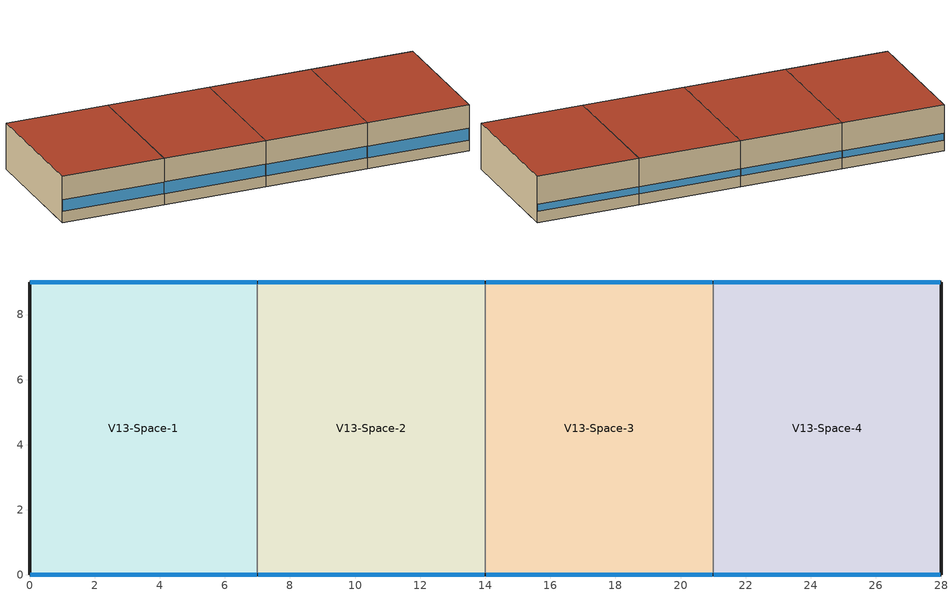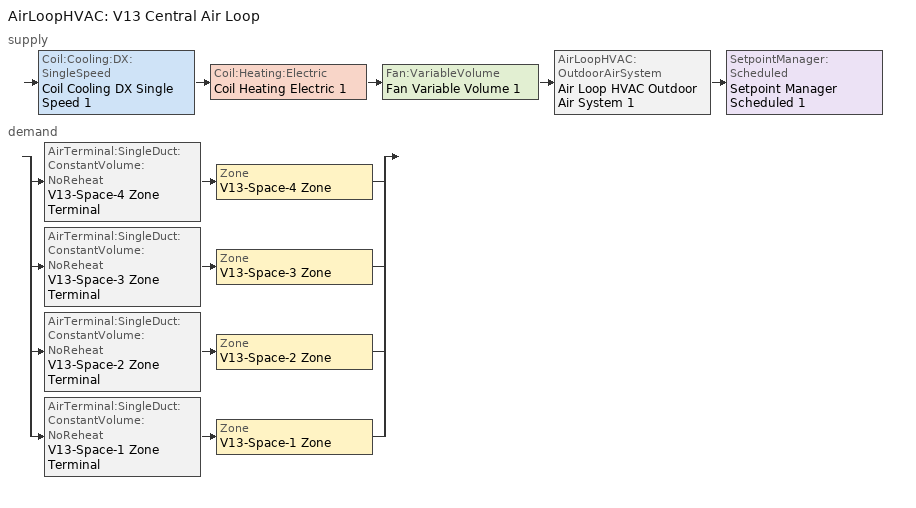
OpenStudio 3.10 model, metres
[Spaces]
V13-Space-1
 floor ground: 0,0 0,9 7,9 7,0 z0
 wall outside (V13WallInit): 7,9 0,9 0,0 7,0 z0:3.2
 wall to V13-Space-2: 7,0 7,9 z0:3.2
 window (V13WindowInit): 6.97,9 0.03,9 z0.76:1.25; 0.03,0 6.97,0 z0.76:1.57
 roof outside (V13RoofInit): 7,0 7,9 0,9 0,0 z3.2
V13-Space-2
 floor ground: 7,0 7,9 14,9 14,0 z0
 wall outside (V13WallInit): 14,9 7,9 / 7,0 14,0 z0:3.2
 wall to V13-Space-3: 14,0 14,9 z0:3.2
 window (V13WindowInit): 13.97,9 7.03,9 z0.76:1.25; 7.03,0 13.97,0 z0.76:1.57
 roof outside (V13RoofInit): 14,0 14,9 7,9 7,0 z3.2
V13-Space-3
 floor ground: 14,0 14,9 21,9 21,0 z0
 wall outside (V13WallInit): 21,9 14,9 / 14,0 21,0 z0:3.2
 wall to V13-Space-4: 21,0 21,9 z0:3.2
 window (V13WindowInit): 20.97,9 14.03,9 z0.76:1.25; 14.03,0 20.97,0 z0.76:1.57
 roof outside (V13RoofInit): 21,0 21,9 14,9 14,0 z3.2
V13-Space-4
 floor ground: 21,0 21,9 28,9 28,0 z0
 wall outside (V13WallInit): 21,0 28,0 28,9 21,9 z0:3.2
 window (V13WindowInit): 21.03,0 27.97,0 z0.76:1.57; 27.97,9 21.03,9 z0.76:1.25
 roof outside (V13RoofInit): 28,0 28,9 21,9 21,0 z3.2
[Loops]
AirLoopHVAC 'V13 Central Air Loop'
 supply: Coil:Cooling:DX:SingleSpeed 'Coil Cooling DX Single Speed 1' > Coil:Heating:Electric 'Coil Heating Electric 1' > Fan:VariableVolume 'Fan Variable Volume 1' > AirLoopHVAC:OutdoorAirSystem 'Air Loop HVAC Outdoor Air System 1' > SetpointManager:Scheduled 'Setpoint Manager Scheduled 1'
 demand: split
  | AirTerminal:SingleDuct:ConstantVolume:NoReheat 'V13-Space-4 Zone Terminal' > Zone 'V13-Space-4 Zone'
  | AirTerminal:SingleDuct:ConstantVolume:NoReheat 'V13-Space-3 Zone Terminal' > Zone 'V13-Space-3 Zone'
  | AirTerminal:SingleDuct:ConstantVolume:NoReheat 'V13-Space-2 Zone Terminal' > Zone 'V13-Space-2 Zone'
  | AirTerminal:SingleDuct:ConstantVolume:NoReheat 'V13-Space-1 Zone Terminal' > Zone 'V13-Space-1 Zone'
[Material] Roughness=MediumSmooth; Thickness {m}=0.16; Density {kg/m3}=800; Specific Heat {J/kg-K}=900
Name | Conductivity {W/m-K}
V13WallInit Material | 0.8
V13RoofInit Material | 0.45
[Construction]
V13WallInit: V13WallInit Material
V13RoofInit: V13RoofInit Material
V13WindowInit: V13WindowInit Glazing
[WindowMaterial:SimpleGlazingSystem]
V13WindowInit Glazing: U-Factor {W/m2-K}=3.2; Solar Heat Gain Coefficient=0.4; Visible Transmittance=0.6
[BuildingStory]
Story 1: Nominal Z Coordinate {m}=0
[Space] Building Story=Story 1
Name | Thermal Zone
V13-Space-1 | V13-Space-1 Zone
V13-Space-2 | V13-Space-2 Zone
V13-Space-3 | V13-Space-3 Zone
V13-Space-4 | V13-Space-4 Zone
[ThermalZone] Use Ideal Air Loads=No
Name | Thermostat
V13-Space-1 Zone | V13-Space-1 Thermostat
V13-Space-2 Zone | V13-Space-2 Thermostat
V13-Space-3 Zone | V13-Space-3 Thermostat
V13-Space-4 Zone | V13-Space-4 Thermostat
[Sizing:Zone] Zone Cooling Design Supply Air Temperature Input Method=SupplyAirTemperature; Zone Cooling Design Supply Air Temperature {C}=14; Zone Cooling Design Supply Air Temperature Difference {deltaC}=11.11; Zone Heating Design Supply Air Temperature Input Method=SupplyAirTemperature; Zone Heating Design Supply Air Temperature {C}=40; Zone Heating Design Supply Air Temperature Difference {deltaC}=11.11; Zone Cooling Design Supply Air Humidity Ratio {kg-H2O/kg-air}=0.0085; Zone Heating Design Supply Air Humidity Ratio {kg-H2O/kg-air}=0.008; Cooling Design Air Flow Method=DesignDay; Heating Design Air Flow Method=DesignDay; Account for Dedicated Outdoor Air System=No; Dedicated Outdoor Air System Control Strategy=NeutralSupplyAir; Dedicated Outdoor Air Low Setpoint Temperature for Design {C}=autosize; Dedicated Outdoor Air High Setpoint Temperature for Design {C}=autosize; Zone Load Sizing Method=Sensible Load Only No Latent Load; Zone Latent Cooling Design Supply Air Humidity Ratio Input Method=HumidityRatioDifference; Zone Cooling Design Supply Air Humidity Ratio Difference {kgWater/kgDryAir}=0.005; Zone Latent Heating Design Supply Air Humidity Ratio Input Method=HumidityRatioDifference; Zone Humidification Design Supply Air Humidity Ratio Difference {kgWater/kgDryAir}=0.005; Sizing Option=Coincident
V13-Space-1 Zone; V13-Space-2 Zone; V13-Space-3 Zone; V13-Space-4 Zone
[Zone equipment]
V13-Space-1 Zone: V13-Space-1 Zone Terminal
V13-Space-2 Zone: V13-Space-2 Zone Terminal
V13-Space-3 Zone: V13-Space-3 Zone Terminal
V13-Space-4 Zone: V13-Space-4 Zone Terminal
[ThermostatSetpoint:DualSetpoint]
Name | Heating Setpoint Temperature Schedule | Cooling Setpoint Temperature Schedule
V13-Space-1 Thermostat | V13-Space-1 HtgSch | V13-Space-1 ClgSch
V13-Space-2 Thermostat | V13-Space-2 HtgSch | V13-Space-2 ClgSch
V13-Space-3 Thermostat | V13-Space-3 HtgSch | V13-Space-3 ClgSch
V13-Space-4 Thermostat | V13-Space-4 HtgSch | V13-Space-4 ClgSch
[AirLoopHVAC]
V13 Central Air Loop: Availability Schedule=Always On Discrete; Design Supply Air Flow Rate {m3/s}=autosize; Design Return Air Flow Fraction of Supply Air Flow=1
[Sizing:System]
V13 Central Air Loop: Central Heating Maximum System Air Flow Ratio=0.3; Preheat Design Temperature {C}=7; Preheat Design Humidity Ratio {kg-H2O/kg-Air}=0.008; Precool Design Temperature {C}=12.8; Precool Design Humidity Ratio {kg-H2O/kg-Air}=0.008; Central Cooling Design Supply Air Temperature {C}=12.8; Central Heating Design Supply Air Temperature {C}=16.7; 100% Outdoor Air in Cooling=Yes; 100% Outdoor Air in Heating=Yes; Central Cooling Design Supply Air Humidity Ratio {kg-H2O/kg-Air}=0.0085; Zone Maximum Outdoor Air Fraction=1; Cooling Supply Air Flow Rate Per Floor Area {m3/s-m2}=0.00996765; Cooling Fraction of Autosized Cooling Supply Air Flow Rate=1; Cooling Supply Air Flow Rate Per Unit Cooling Capacity {m3/s-W}=3.94755e-05; Heating Supply Air Flow Rate Per Floor Area {m3/s-m2}=0.00996765; Heating Fraction of Autosized Heating Supply Air Flow Rate=1; Heating Fraction of Autosized Cooling Supply Air Flow Rate=1; Heating Supply Air Flow Rate Per Unit Heating Capacity {m3/s-W}=3.15882e-05; Cooling Design Capacity Method=CoolingDesignCapacity; Cooling Design Capacity {W}=autosize; Cooling Design Capacity Per Floor Area {W/m2}=234.7; Fraction of Autosized Cooling Design Capacity=1; Heating Design Capacity Method=HeatingDesignCapacity; Heating Design Capacity {W}=autosize; Heating Design Capacity Per Floor Area {W/m2}=157; Fraction of Autosized Heating Design Capacity=1; Central Cooling Capacity Control Method=OnOff; Occupant Diversity=autosize
[Controller:OutdoorAir]
Controller Outdoor Air 1: Minimum Outdoor Air Flow Rate {m3/s}=0; Maximum Outdoor Air Flow Rate {m3/s}=Autosize; Economizer Control Type=NoEconomizer; Economizer Control Action Type=ModulateFlow; Economizer Maximum Limit Dry-Bulb Temperature {C}=28; Economizer Maximum Limit Enthalpy {J/kg}=64000; Economizer Minimum Limit Dry-Bulb Temperature {C}=-100; Lockout Type=NoLockout; Minimum Limit Type=FixedMinimum; Controller Mechanical Ventilation=Controller Mechanical Ventilation 1; High Humidity Control=No; High Humidity Outdoor Air Flow Ratio=1; Control High Indoor Humidity Based on Outdoor Humidity Ratio=Yes; Heat Recovery Bypass Control Type=BypassWhenWithinEconomizerLimits; Economizer Operation Staging=InterlockedWithMechanicalCooling
[Controller:MechanicalVentilation]
Controller Mechanical Ventilation 1: Availability Schedule=Always On Discrete
[AirLoopHVAC:OutdoorAirSystem]
Air Loop HVAC Outdoor Air System 1: Controller=Controller Outdoor Air 1
[Fan:VariableVolume]
Fan Variable Volume 1: Availability Schedule=Always On Discrete; Fan Total Efficiency=0.6045; Pressure Rise {Pa}=1017.592; Maximum Flow Rate {m3/s}=Autosize; Fan Power Minimum Flow Rate Input Method=FixedFlowRate; Fan Power Minimum Flow Fraction=0; Fan Power Minimum Air Flow Rate {m3/s}=0; Motor Efficiency=0.93; Motor In Airstream Fraction=1; Fan Power Coefficient 1=0.0407599; Fan Power Coefficient 2=0.088045; Fan Power Coefficient 3=-0.0729261; Fan Power Coefficient 4=0.94374; Fan Power Coefficient 5=0
[Coil:Heating:Electric]
Coil Heating Electric 1: Availability Schedule=Always On Discrete
[Coil:Cooling:DX:SingleSpeed]
Coil Cooling DX Single Speed 1: Availability Schedule=Always On Discrete; Rated Total Cooling Capacity {W}=autosize; Rated Sensible Heat Ratio=autosize; Rated COP {W/W}=3; Rated Air Flow Rate {m3/s}=autosize; Rated Evaporator Fan Power Per Volume Flow Rate 2017 {W/(m3/s)}=773.3; Rated Evaporator Fan Power Per Volume Flow Rate 2023 {W/(m3/s)}=934.4; Total Cooling Capacity Function of Temperature Curve=Curve Biquadratic 1; Total Cooling Capacity Function of Flow Fraction Curve=Curve Quadratic 1; Energy Input Ratio Function of Temperature Curve=Curve Biquadratic 2; Energy Input Ratio Function of Flow Fraction Curve=Curve Quadratic 2; Part Load Fraction Correlation Curve=Curve Quadratic 3; Minimum Outdoor Dry-Bulb Temperature for Compressor Operation {C}=-25; Nominal Time for Condensate Removal to Begin {s}=0; Ratio of Initial Moisture Evaporation Rate and Steady State Latent Capacity=0; Maximum Cycling Rate {cycles/hr}=0; Latent Capacity Time Constant {s}=0; Condenser Type=AirCooled; Evaporative Condenser Effectiveness=0.9; Evaporative Condenser Air Flow Rate {m3/s}=autosize; Evaporative Condenser Pump Rated Power Consumption {W}=autosize; Crankcase Heater Capacity {W}=0; Maximum Outdoor Dry-Bulb Temperature for Crankcase Heater Operation {C}=10; Basin Heater Capacity {W/K}=0; Basin Heater Setpoint Temperature {C}=2
[SetpointManager:Scheduled]
Setpoint Manager Scheduled 1: Control Variable=Temperature; Schedule=V13 Central Air Loop SAT
[AirTerminal:SingleDuct:ConstantVolume:NoReheat] Availability Schedule=Always On Discrete; Maximum Air Flow Rate {m3/s}=AutoSize
V13-Space-4 Zone Terminal; V13-Space-3 Zone Terminal; V13-Space-2 Zone Terminal; V13-Space-1 Zone Terminal
[Schedule:Ruleset]
Name | Default Day Schedule
V13-Space-1 HtgSch | Schedule Day 1
V13-Space-1 ClgSch | Schedule Day 2
V13-Space-2 HtgSch | Schedule Day 3
V13-Space-2 ClgSch | Schedule Day 4
V13-Space-3 HtgSch | Schedule Day 5
V13-Space-3 ClgSch | Schedule Day 6
V13-Space-4 HtgSch | Schedule Day 7
V13-Space-4 ClgSch | Schedule Day 8
V13 Central Air Loop SAT | Schedule Day 9
[Schedule:Day]
Schedule Day 1; Schedule Day 3; Schedule Day 5; Schedule Day 7: 24, 0, 21
Schedule Day 2; Schedule Day 4; Schedule Day 6; Schedule Day 8: 24, 0, 24
Schedule Day 9: 24, 0, 13
[Schedule:Constant]
Always On Discrete: Value=1
[Curve:Biquadratic] Minimum Value of x=17; Maximum Value of x=22; Minimum Value of y=13; Maximum Value of y=46
Name | Coefficient1 Constant | Coefficient2 x | Coefficient3 x**2 | Coefficient4 y | Coefficient5 y**2 | Coefficient6 x*y
Curve Biquadratic 1 | 0.942588 | 0.00954335 | 0.00068377 | -0.0110427 | 5.249e-06 | -9.72e-06
Curve Biquadratic 2 | 0.342414 | 0.034885 | -0.0006237 | 0.00497722 | 0.000437951 | -0.000728028
[Curve:Quadratic]
Name | Coefficient1 Constant | Coefficient2 x | Coefficient3 x**2 | Minimum Value of x | Maximum Value of x
Curve Quadratic 1 | 0.8 | 0.2 | 0 | 0.5 | 1.5
Curve Quadratic 2 | 1.1552 | -0.1808 | 0.0256 | 0.5 | 1.5
Curve Quadratic 3 | 0.85 | 0.15 | 0 | 0 | 1
